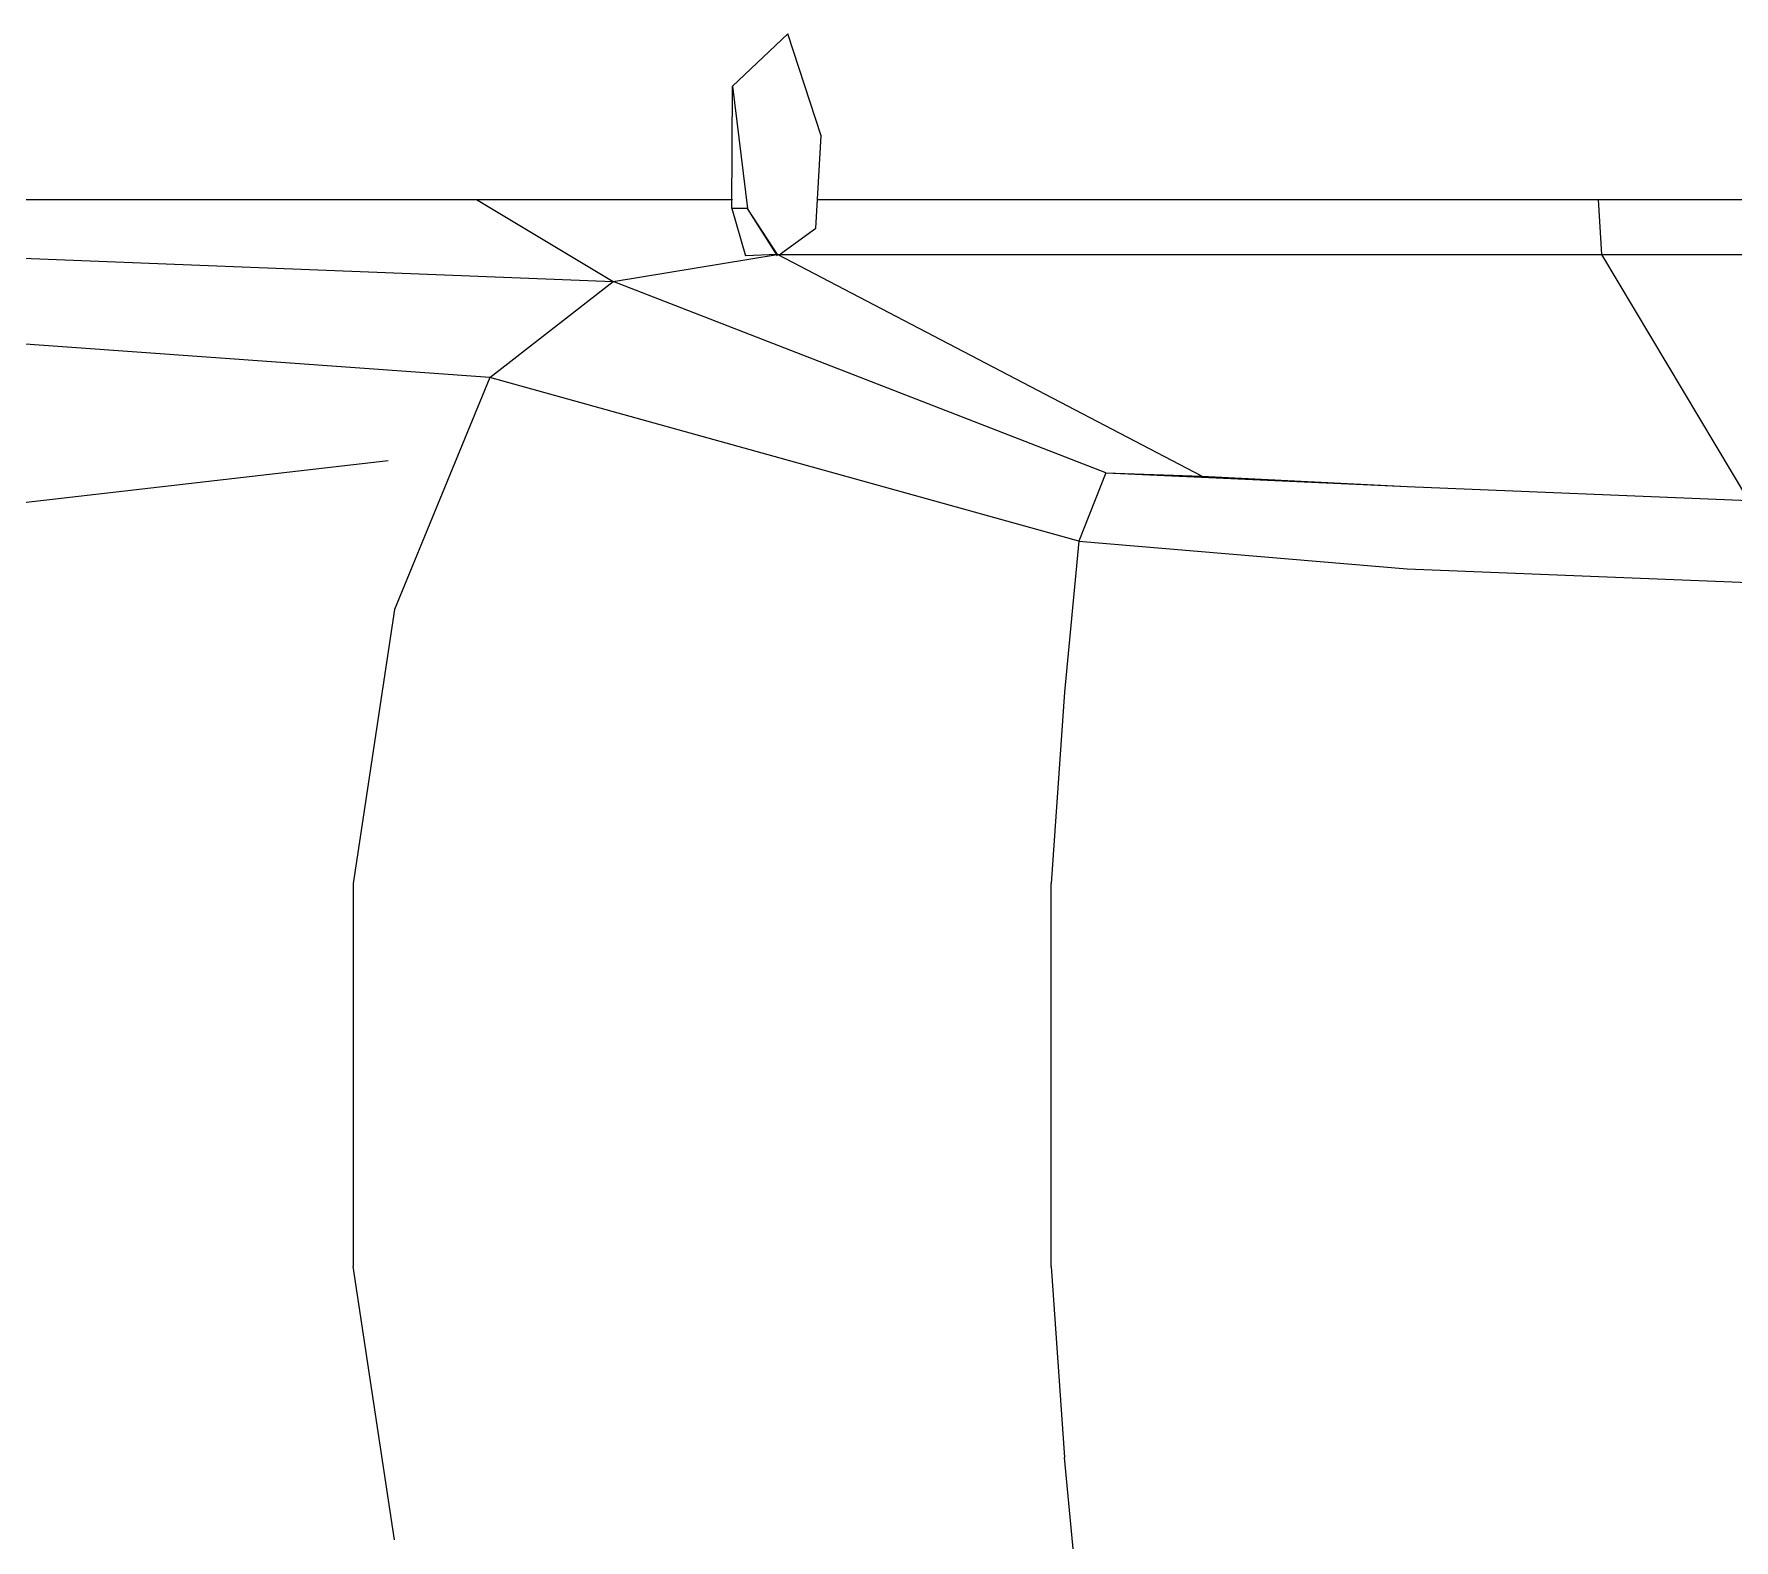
# Model space of a CAD drawing. Extents: x 1035948 to 1665131, y -158296 to 142149.
# Drawn here: x 1521555 to 1523451, y -38304 to -36624 of the extents above; entities that cross this region are included whole.
import ezdxf

# ---------------------------------------------------------------- set-up
doc = ezdxf.new("R2010")
doc.units = 0
doc.header["$LTSCALE"] = 200
doc.header["$MEASUREMENT"] = 0
doc.layers.get('0').update_dxf_attribs({"linetype": 'CONTINUOUS'})

# ---------------------------------------------------------------- blocks, each defined once
blk = doc.blocks.new('M_F33')
for p, q in [((562.4, 510.7), (575.5, 370.4)), ((1198.3, 447.1), (1236.7, 192.9)), ((588.1, 192.9), (575.5, 370.4)), ((588.1, 192.9), (588.1, -163.1)), ((1236.7, -163.1), (1236.7, 192.9)), ((575.5, -341.1), (588.1, -163.1)), ((1198.3, -417.8), (1236.7, -163.1)), ((562.4, -481.4), (575.5, -341.1)), ((1109.6, -633.7), (1198.3, -417.8)), ((257.2, -455.6), (-60.5, -443)), ((562.4, -481.4), (257.2, -455.6)), ((537.1, -544.9), (562.4, -481.4)), ((562.4, -481.4), (1109.6, -633.7)), ((1659.6, -504), (1204.3, -556.6)), ((257.2, -532.3), (-60.5, -519.2)), ((-60.5, -519.2), (76.1, -748.1)), ((447.9, -541.8), (257.2, -532.3)), ((537.1, -544.9), (257.2, -532.3)), ((447.9, -541.8), (842.3, -748.1)), ((537.1, -544.9), (447.9, -541.8)), ((537.1, -544.9), (995.1, -722.9)), ((1109.6, -633.7), (995.1, -722.9)), ((1109.6, -633.7), (1643.1, -672)), ((995.1, -722.9), (842.8, -748.1)), ((1122.2, -799.1), (995.1, -722.9)), ((1630.5, -748.1), (995.1, -722.9)), ((842.3, -748.1), (-989, -748.1)), ((76.1, -748.1), (79.2, -799.1)), ((839.6, -748.7), (806.6, -772.3)), ((842.3, -746.6), (870.1, -790.7)), ((842.3, -748.1), (870.1, -790.7)), ((842.8, -748.1), (872.2, -746.6)), ((884.8, -790.7), (872.2, -746.6)), ((806.6, -772.3), (801.8, -858.4)), ((805, -799.1), (-1522.5, -799.1)), ((884.3, -904.6), (870.1, -790.7)), ((870.1, -790.7), (884.8, -790.7)), ((884.8, -790.7), (884.3, -904.6)), ((2113.7, -799.1), (884.3, -799.1)), ((801.8, -858.4), (832.8, -953)), ((884.3, -904.6), (832.8, -953))]:
    blk.add_line(p, q)
at = {"width": 0.8, "flags": 9}
for tag in ['XSIZE', 'YSIZE']:
    blk.add_attdef(tag, (0, 0), '', height=0.5, dxfattribs=at)

msp = doc.modelspace()

# ---------------------------------------------------------------- block references
at = {"xscale": 1.199999999953434, "yscale": 1.200000000000728, "zscale": 1.2, "rotation": 179.9999999996526}
msp.add_blockref('M_F33', (1523394.9701, -37767.81414, 54112.21556), dxfattribs=at)

doc.saveas('drawing.dxf')
